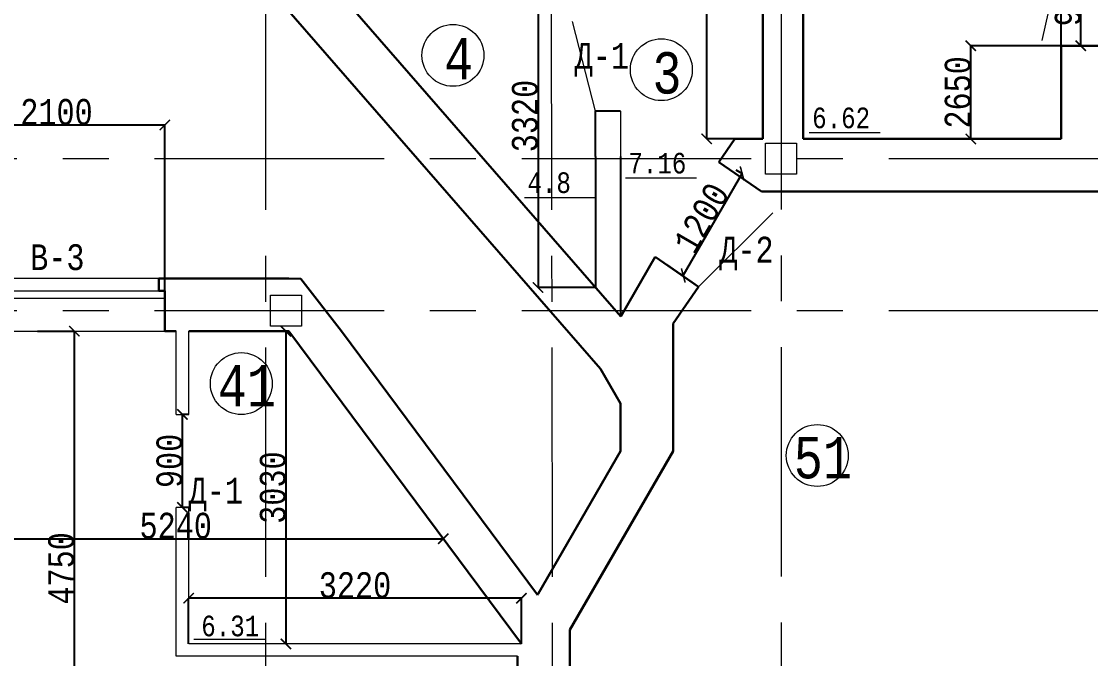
# Model space of a CAD drawing. Header units: millimetres. Extents: x -689206 to 4969298, y -1019800 to 703299.
# Drawn here: x 758326 to 768684, y -900608 to -894434 of the extents above; entities that cross this region are included whole.
import ezdxf

# ---------------------------------------------------------------- set-up
doc = ezdxf.new("R2010")
doc.units = ezdxf.units.MM
doc.linetypes.add('JIS_02_4.0', pattern=[5.5, 4, -1.5])
doc.linetypes.add('осеваяX2', pattern=[101.6, 63.5, -12.7, 12.7, -12.7])
for name, color, linetype, lineweight in [('несущие', 7, 'Continuous', 30), ('ОКНА', 250, 'Continuous', 20), ('ПЕРЕГОРОДКИ', 252, 'Continuous', 9), ('РАЗМЕРЫ', 7, 'Continuous', 9), ('сваи', 7, 'JIS_02_4.0', 30), ('стены', 7, 'Continuous', 20)]:
    doc.layers.add(name, color=color, linetype=linetype, lineweight=lineweight)
doc.layers.add('четотам', color=7, linetype='Continuous')
doc.styles.add('Аннотативный', font='isocteur.ttf', dxfattribs={"width": 0.7, "height": 250})
doc.dimstyles.new('Аннотативный', dxfattribs={"dimscale": 0, "dimtxt": 250, "dimasz": 100, "dimexe": 1.25, "dimexo": 0.625, "dimtad": 1, "dimdec": 0, "dimtxsty": 'Аннотативный', "dimblk": 'ARCHTICK', "dimcen": 2.5, "dimadec": 0, "dimazin": 0, "dimtfac": 1, "dimtdec": 0, "dimtmove": 0, "dimatfit": 3, "dimfxl": 1, "dimarcsym": 0})

# ---------------------------------------------------------------- blocks, each defined once
blk = doc.blocks.new('_ArchTick')
at = {"color": 0, "linetype": 'ByBlock', "const_width": 0.15}
blk.add_lwpolyline([(-0.5, -0.5), (0.5, 0.5)], dxfattribs=at)
blk = doc.blocks.new('*D4562')
at = {"layer": 'Defpoints', "color": 0, "lineweight": 5, "transparency": 16777216}
for p in [(758481, -897436), (758839, -897436), (758481, -902186)]:
    blk.add_point(p, dxfattribs=at)
at = {"layer": 'ПЕРЕГОРОДКИ', "color": 0, "lineweight": -2, "transparency": 16777216}
for p, q in [((758482, -897436), (758840, -897436)), ((758839, -902186), (758839, -897436)), ((758482, -902186), (758840, -902186))]:
    blk.add_line(p, q, dxfattribs=at)
at = {"layer": 'ПЕРЕГОРОДКИ', "color": 0, "lineweight": -2, "transparency": 16777216, "xscale": 100, "yscale": 100, "zscale": 100}
for p, rotation in [((758839, -897436), 90), ((758839, -902186), 270)]:
    blk.add_blockref('_ArchTick', p, dxfattribs=dict(at, rotation=rotation))
at = {"layer": 'ПЕРЕГОРОДКИ', "color": 0, "lineweight": 5, "transparency": 16777216, "insert": (758713, -899734), "char_height": 250, "attachment_point": 5, "rotation": 90, "style": 'Аннотативный'}
blk.add_mtext('4750', dxfattribs=at)
blk = doc.blocks.new('*D4563')
at = {"layer": 'Defpoints', "color": 0, "lineweight": 5, "transparency": 16777216}
for p in [(768399, -893763), (765899, -895573), (768399, -895573)]:
    blk.add_point(p, dxfattribs=at)
at = {"layer": 'ПЕРЕГОРОДКИ', "color": 0, "lineweight": -2, "transparency": 16777216}
for p, q in [((765899, -895573), (765899, -893762)), ((765899, -893763), (768399, -893763)), ((768399, -895573), (768399, -893762))]:
    blk.add_line(p, q, dxfattribs=at)
at = {"layer": 'ПЕРЕГОРОДКИ', "color": 0, "lineweight": -2, "transparency": 16777216, "xscale": 100, "yscale": 100, "zscale": 100, "rotation": 180}
blk.add_blockref('_ArchTick', (765899, -893763), dxfattribs=at)
at = {"layer": 'ПЕРЕГОРОДКИ', "color": 0, "lineweight": -2, "transparency": 16777216, "xscale": 100, "yscale": 100, "zscale": 100}
blk.add_blockref('_ArchTick', (768399, -893763), dxfattribs=at)
at = {"layer": 'ПЕРЕГОРОДКИ', "color": 0, "lineweight": 5, "transparency": 16777216, "insert": (767149, -893638), "char_height": 250, "attachment_point": 5, "style": 'Аннотативный'}
blk.add_mtext('2500', dxfattribs=at)
blk = doc.blocks.new('*D4564')
at = {"layer": 'Defpoints', "color": 0, "lineweight": 5, "transparency": 16777216}
for p in [(767523, -894670), (768399, -894670), (768399, -895573)]:
    blk.add_point(p, dxfattribs=at)
at = {"layer": 'ПЕРЕГОРОДКИ', "color": 0, "lineweight": -2, "transparency": 16777216}
for p, q in [((768399, -894670), (767522, -894670)), ((767523, -895573), (767523, -894670)), ((768399, -895573), (767522, -895573))]:
    blk.add_line(p, q, dxfattribs=at)
at = {"layer": 'ПЕРЕГОРОДКИ', "color": 0, "lineweight": -2, "transparency": 16777216, "xscale": 100, "yscale": 100, "zscale": 100}
for p, rotation in [((767523, -894670), 90), ((767523, -895573), 270)]:
    blk.add_blockref('_ArchTick', p, dxfattribs=dict(at, rotation=rotation))
at = {"layer": 'ПЕРЕГОРОДКИ', "color": 0, "lineweight": 5, "transparency": 16777216, "insert": (767398, -895122), "char_height": 250, "attachment_point": 5, "rotation": 90, "style": 'Аннотативный'}
blk.add_mtext('2650', dxfattribs=at)
blk = doc.blocks.new('*D4618')
at = {"layer": 'Defpoints', "color": 0, "linetype": 'ByBlock', "lineweight": 5, "transparency": 16777216}
for p in [(762413, -899447), (762413, -899447), (757230, -899532)]:
    blk.add_point(p, dxfattribs=at)
at = {"layer": 'РАЗМЕРЫ', "color": 0, "linetype": 'ByBlock', "lineweight": -2, "transparency": 16777216}
for p, q in [((757230, -899532), (757230, -899446)), ((757230, -899447), (762413, -899447)), ((762413, -899447), (762413, -899446))]:
    blk.add_line(p, q, dxfattribs=at)
at = {"layer": 'РАЗМЕРЫ', "color": 0, "linetype": 'ByBlock', "lineweight": -2, "transparency": 16777216, "xscale": 100, "yscale": 100, "zscale": 100, "rotation": 180}
blk.add_blockref('_ArchTick', (757230, -899447), dxfattribs=at)
at = {"layer": 'РАЗМЕРЫ', "color": 0, "linetype": 'ByBlock', "lineweight": -2, "transparency": 16777216, "xscale": 100, "yscale": 100, "zscale": 100}
blk.add_blockref('_ArchTick', (762413, -899447), dxfattribs=at)
at = {"layer": 'РАЗМЕРЫ', "color": 0, "linetype": 'ByBlock', "lineweight": 5, "transparency": 16777216, "insert": (759821, -899322), "char_height": 250, "attachment_point": 5, "style": 'Аннотативный'}
blk.add_mtext('5240', dxfattribs=at)
blk = doc.blocks.new('*D4619')
at = {"layer": 'Defpoints', "color": 0, "linetype": 'ByBlock', "lineweight": 5, "transparency": 16777216}
for p in [(768589, -893770), (768589, -893770), (768589, -894670)]:
    blk.add_point(p, dxfattribs=at)
at = {"layer": 'РАЗМЕРЫ', "color": 0, "linetype": 'ByBlock', "lineweight": -2, "transparency": 16777216}
for p, q in [((768589, -894670), (768589, -893770)), ((768590, -893770), (768590, -893770)), ((768590, -894670), (768590, -894670))]:
    blk.add_line(p, q, dxfattribs=at)
at = {"layer": 'РАЗМЕРЫ', "color": 0, "linetype": 'ByBlock', "lineweight": -2, "transparency": 16777216, "xscale": 100, "yscale": 100, "zscale": 100}
for p, rotation in [((768589, -893770), 90), ((768589, -894670), 270)]:
    blk.add_blockref('_ArchTick', p, dxfattribs=dict(at, rotation=rotation))
at = {"layer": 'РАЗМЕРЫ', "color": 0, "linetype": 'ByBlock', "lineweight": 5, "transparency": 16777216, "insert": (768464, -894220), "char_height": 250, "attachment_point": 5, "rotation": 90, "style": 'Аннотативный'}
blk.add_mtext('900', dxfattribs=at)
blk = doc.blocks.new('*D4621')
at = {"layer": 'Defpoints', "color": 0, "linetype": 'ByBlock', "lineweight": 5, "transparency": 16777216}
for p in [(763889, -893689), (763331, -897013), (763889, -897013)]:
    blk.add_point(p, dxfattribs=at)
at = {"layer": 'РАЗМЕРЫ', "color": 0, "linetype": 'ByBlock', "lineweight": -2, "transparency": 16777216}
for p, q in [((763888, -893689), (763329, -893689)), ((763331, -893689), (763331, -897013)), ((763888, -897013), (763329, -897013))]:
    blk.add_line(p, q, dxfattribs=at)
at = {"layer": 'РАЗМЕРЫ', "color": 0, "linetype": 'ByBlock', "lineweight": -2, "transparency": 16777216, "xscale": 100, "yscale": 100, "zscale": 100}
for p, rotation in [((763331, -893689), 90), ((763331, -897013), 270)]:
    blk.add_blockref('_ArchTick', p, dxfattribs=dict(at, rotation=rotation))
at = {"layer": 'РАЗМЕРЫ', "color": 0, "linetype": 'ByBlock', "lineweight": 5, "transparency": 16777216, "insert": (763205, -895351), "char_height": 250, "attachment_point": 5, "rotation": 90, "style": 'Аннотативный'}
blk.add_mtext('3320', dxfattribs=at)
blk = doc.blocks.new('*D4625')
at = {"layer": 'Defpoints', "color": 0, "linetype": 'ByBlock', "lineweight": 5, "transparency": 16777216}
for p in [(764965, -891244), (765509, -891244), (765509, -895573)]:
    blk.add_point(p, dxfattribs=at)
at = {"layer": 'РАЗМЕРЫ', "color": 0, "linetype": 'ByBlock', "lineweight": -2, "transparency": 16777216}
for p, q in [((765509, -891244), (764964, -891244)), ((764965, -895573), (764965, -891244)), ((765509, -895573), (764964, -895573))]:
    blk.add_line(p, q, dxfattribs=at)
at = {"layer": 'РАЗМЕРЫ', "color": 0, "linetype": 'ByBlock', "lineweight": -2, "transparency": 16777216, "xscale": 100, "yscale": 100, "zscale": 100}
for p, rotation in [((764965, -891244), 90), ((764965, -895573), 270)]:
    blk.add_blockref('_ArchTick', p, dxfattribs=dict(at, rotation=rotation))
at = {"layer": 'РАЗМЕРЫ', "color": 0, "linetype": 'ByBlock', "lineweight": 5, "transparency": 16777216, "insert": (764840, -893409), "char_height": 250, "attachment_point": 5, "rotation": 90, "style": 'Аннотативный'}
blk.add_mtext('4330', dxfattribs=at)
blk = doc.blocks.new('*D4611')
at = {"layer": 'Defpoints', "color": 0, "lineweight": 5, "ltscale": 15000, "transparency": 16777216}
for p in [(759886, -898243), (759946, -898243), (759946, -899143)]:
    blk.add_point(p, dxfattribs=at)
at = {"layer": 'сваи', "color": 0, "lineweight": -2, "ltscale": 15000, "transparency": 16777216}
for p, q in [((759946, -898243), (759885, -898243)), ((759886, -899143), (759886, -898243)), ((759946, -899143), (759885, -899143))]:
    blk.add_line(p, q, dxfattribs=at)
at = {"layer": 'сваи', "color": 0, "lineweight": -2, "ltscale": 15000, "transparency": 16777216, "xscale": 100, "yscale": 100, "zscale": 100}
for p, rotation in [((759886, -898243), 90), ((759886, -899143), 270)]:
    blk.add_blockref('_ArchTick', p, dxfattribs=dict(at, rotation=rotation))
at = {"layer": 'сваи', "color": 0, "lineweight": 5, "ltscale": 15000, "transparency": 16777216, "insert": (759761, -898693), "char_height": 250, "attachment_point": 5, "rotation": 90, "style": 'Аннотативный'}
blk.add_mtext('900', dxfattribs=at)
blk = doc.blocks.new('*D4612')
at = {"layer": 'Defpoints', "color": 0, "lineweight": 5, "ltscale": 15000, "transparency": 16777216}
for p in [(759946, -900023), (759946, -900466), (763170, -900466)]:
    blk.add_point(p, dxfattribs=at)
at = {"layer": 'сваи', "color": 0, "lineweight": -2, "ltscale": 15000, "transparency": 16777216}
for p, q in [((759946, -900465), (759946, -900022)), ((763170, -900023), (759946, -900023)), ((763170, -900465), (763170, -900022))]:
    blk.add_line(p, q, dxfattribs=at)
at = {"layer": 'сваи', "color": 0, "lineweight": -2, "ltscale": 15000, "transparency": 16777216, "xscale": 100, "yscale": 100, "zscale": 100, "rotation": 180}
blk.add_blockref('_ArchTick', (759946, -900023), dxfattribs=at)
at = {"layer": 'сваи', "color": 0, "lineweight": -2, "ltscale": 15000, "transparency": 16777216, "xscale": 100, "yscale": 100, "zscale": 100}
blk.add_blockref('_ArchTick', (763170, -900023), dxfattribs=at)
at = {"layer": 'сваи', "color": 0, "lineweight": 5, "ltscale": 15000, "transparency": 16777216, "insert": (761558, -899898), "char_height": 250, "attachment_point": 5, "style": 'Аннотативный'}
blk.add_mtext('3220', dxfattribs=at)
blk = doc.blocks.new('*D4613')
at = {"layer": 'Defpoints', "color": 0, "lineweight": 5, "ltscale": 15000, "transparency": 16777216}
for p in [(760889, -897436), (760889, -900466), (760889, -900466)]:
    blk.add_point(p, dxfattribs=at)
at = {"layer": 'сваи', "color": 0, "lineweight": -2, "ltscale": 15000, "transparency": 16777216}
for p, q in [((760889, -897436), (760889, -900466)), ((760890, -897436), (760890, -897436)), ((760890, -900466), (760890, -900466))]:
    blk.add_line(p, q, dxfattribs=at)
at = {"layer": 'сваи', "color": 0, "lineweight": -2, "ltscale": 15000, "transparency": 16777216, "xscale": 100, "yscale": 100, "zscale": 100}
for p, rotation in [((760889, -897436), 90), ((760889, -900466), 270)]:
    blk.add_blockref('_ArchTick', p, dxfattribs=dict(at, rotation=rotation))
at = {"layer": 'сваи', "color": 0, "lineweight": 5, "ltscale": 15000, "transparency": 16777216, "insert": (760763, -898951), "char_height": 250, "attachment_point": 5, "rotation": 90, "style": 'Аннотативный'}
blk.add_mtext('3030', dxfattribs=at)
blk = doc.blocks.new('*D4664')
at = {"layer": 'Defpoints', "color": 0, "linetype": 'ByBlock', "lineweight": 5, "ltscale": 35, "transparency": 16777216}
for p in [(765247, -895872), (765308, -895907), (764676, -896860)]:
    blk.add_point(p, dxfattribs=at)
at = {"layer": 'РАЗМЕРЫ', "color": 0, "linetype": 'ByBlock', "lineweight": -2, "ltscale": 35, "transparency": 16777216}
for p, q in [((765247, -895872), (765309, -895908)), ((764738, -896896), (765308, -895907)), ((764677, -896860), (764739, -896896))]:
    blk.add_line(p, q, dxfattribs=at)
at = {"layer": 'РАЗМЕРЫ', "color": 0, "linetype": 'ByBlock', "lineweight": -2, "ltscale": 35, "transparency": 16777216, "xscale": 100, "yscale": 100, "zscale": 100}
for p, rotation in [((765308, -895907), 59.99999999999941), ((764738, -896896), 239.9999999999994)]:
    blk.add_blockref('_ArchTick', p, dxfattribs=dict(at, rotation=rotation))
at = {"layer": 'РАЗМЕРЫ', "color": 0, "linetype": 'ByBlock', "lineweight": 5, "ltscale": 35, "transparency": 16777216, "insert": (764914, -896339), "char_height": 250, "attachment_point": 5, "rotation": 60, "style": 'Аннотативный'}
blk.add_mtext('1200', dxfattribs=at)
blk = doc.blocks.new('*D4661')
at = {"layer": 'Defpoints', "color": 0, "lineweight": 5, "ltscale": 35, "transparency": 16777216}
for p in [(757616, -895438), (757616, -897436), (759716, -897436)]:
    blk.add_point(p, dxfattribs=at)
at = {"layer": 'РАЗМЕРЫ', "color": 0, "lineweight": -2, "ltscale": 35, "transparency": 16777216}
for p, q in [((757616, -897435), (757616, -895437)), ((759716, -895438), (757616, -895438)), ((759716, -897435), (759716, -895437))]:
    blk.add_line(p, q, dxfattribs=at)
at = {"layer": 'РАЗМЕРЫ', "color": 0, "lineweight": -2, "ltscale": 35, "transparency": 16777216, "xscale": 100, "yscale": 100, "zscale": 100, "rotation": 180}
blk.add_blockref('_ArchTick', (757616, -895438), dxfattribs=at)
at = {"layer": 'РАЗМЕРЫ', "color": 0, "lineweight": -2, "ltscale": 35, "transparency": 16777216, "xscale": 100, "yscale": 100, "zscale": 100}
blk.add_blockref('_ArchTick', (759716, -895438), dxfattribs=at)
at = {"layer": 'РАЗМЕРЫ', "color": 0, "lineweight": 0, "ltscale": 35, "transparency": 16777216, "insert": (758666, -895313), "char_height": 250, "attachment_point": 5, "style": 'Аннотативный'}
blk.add_mtext('2100', dxfattribs=at)

msp = doc.modelspace()

# ---------------------------------------------------------------- linework, layer by layer
at = {"layer": 'несущие', "color": 0}
for p, q in [((768399.2, -894923.8), (768399.2, -895573.2)), ((765413.8, -895573.2), (765509.2, -895573.2)), ((765899.2, -895573.2), (768399.2, -895573.2)), ((765496.4, -896083.2), (768857.9, -896083.2)), ((764886, -897004.8), (764574.2, -896789.7)), ((759656.4, -896925.8), (760917.9, -896925.8)), ((760917.9, -896925.8), (761033.4, -896928.2)), ((761427.9, -897435.8), (761033.4, -896928.2)), ((764639.1, -897362.5), (764886, -897004.8)), ((759716.4, -897045.8), (759716.4, -897435.8)), ((759826.4, -897435.8), (759716.4, -897435.8)), ((760917.9, -897435.8), (759946.4, -897435.8)), ((760245.9, -897435.8), (760917.9, -897435.8)), ((763169.9, -900465.8), (760917.9, -897435.8)), ((763326, -899989.7), (761427.9, -897435.8)), ((763332.2, -899979.1), (763326, -899989.7))]:
    msp.add_line(p, q, dxfattribs=at)
at = {"layer": 'ОКНА', "color": 0, "lineweight": 13}
for p, q in [((759656.4, -896925.8), (757676.4, -896925.8)), ((757616.4, -897435.8), (759716.4, -897435.8))]:
    msp.add_line(p, q, dxfattribs=at)
at = {"layer": 'ОКНА', "lineweight": 13}
for p, q in [((757616.4, -897115.8), (759716.4, -897115.8)), ((757676.4, -897045.8), (759656.4, -897045.8))]:
    msp.add_line(p, q, dxfattribs=at)
at = {"layer": 'РАЗМЕРЫ', "linetype": 'осеваяX2', "lineweight": 5, "ltscale": 35}
for p, q in [((765685.2, -883366.8), (765685.2, -933208.1)), ((763441.2, -883370.4), (763521.3, -933208.1))]:
    msp.add_line(p, q, dxfattribs=at)
at = {"layer": 'РАЗМЕРЫ', "linetype": 'ByBlock', "lineweight": 9}
for p, q in [((768399.2, -893770.4), (768211.5, -894618.3)), ((763889.1, -895305.2), (763663.5, -894435.1))]:
    msp.add_line(p, q, dxfattribs=at)
at = {"layer": 'РАЗМЕРЫ', "linetype": 'ByBlock', "lineweight": 30}
msp.add_line((768399.2, -894670.4), (768779.2, -894670.4), dxfattribs=at)
at = {"layer": 'РАЗМЕРЫ', "linetype": 'ByBlock', "lineweight": 25}
msp.add_line((764129.1, -895305.2), (763889.1, -895305.2), dxfattribs=at)
at = {"layer": 'РАЗМЕРЫ', "linetype": 'ByBlock', "lineweight": 30, "ltscale": 35}
for p, q in [((765081.8, -895797.1), (765236.3, -895573.2)), ((765236.3, -895573.2), (765413.8, -895573.2)), ((765496.4, -896083.2), (765081.8, -895797.1)), ((764466.2, -896715.1), (764132.7, -897292.8)), ((764886, -897004.8), (764466.2, -896715.1))]:
    msp.add_line(p, q, dxfattribs=at)
at = {"layer": 'РАЗМЕРЫ'}
for p, q in [((765957.4, -895511.9), (766646.7, -895511.9)), ((764177, -895950.5), (764866.3, -895950.5)), ((763198.8, -896139.6), (763888, -896139.6)), ((759994.9, -900418.6), (760684.1, -900418.6))]:
    msp.add_line(p, q, dxfattribs=at)
at = {"layer": 'РАЗМЕРЫ', "linetype": 'ByBlock', "lineweight": 5, "ltscale": 35}
msp.add_line((764886, -897004.8), (765606.4, -896290.4), dxfattribs=at)
at = {"layer": 'РАЗМЕРЫ', "lineweight": 30}
for p, q in [((759656.4, -897045.8), (759656.4, -896925.8)), ((759716.4, -897045.8), (759656.4, -897045.8)), ((763934.7, -897800), (764129.1, -898136.7))]:
    msp.add_line(p, q, dxfattribs=at)
at = {"layer": 'сваи', "lineweight": 13, "ltscale": 15000}
for p, q in [((759826.4, -898243.5), (759826.4, -897435.8)), ((759946.4, -898243.5), (759946.4, -897435.8)), ((759826.4, -898243.5), (759946.4, -898243.5)), ((759826.4, -900585.8), (759826.4, -899143.5)), ((759946.4, -899143.5), (759826.4, -899143.5)), ((759946.4, -900465.8), (759946.4, -899143.5)), ((763169.9, -900465.8), (759946.4, -900465.8)), ((763131.8, -900585.8), (759826.4, -900585.8))]:
    msp.add_line(p, q, dxfattribs=at)
at = {"layer": 'стены', "linetype": 'осеваяX2', "lineweight": 5, "ltscale": 35}
for p, q in [((760689.1, -883370.4), (760689.1, -933208.1)), ((741836.4, -895763.2), (808889.1, -895763.2)), ((741836.4, -897235.8), (808889.1, -897235.8))]:
    msp.add_line(p, q, dxfattribs=at)
at = {"layer": 'стены', "lineweight": 30}
for p, q in [((765509.2, -895573.2), (765509.2, -891243.8)), ((765899.2, -895573.2), (765899.2, -892923.8)), ((760993.6, -893688.8), (764132.7, -897292.8)), ((760634.1, -894010.5), (763934.7, -897800)), ((768399.2, -894923.8), (768399.2, -894670.4)), ((764639.1, -897362.5), (764886, -897004.8)), ((764639.1, -897798.7), (764639.1, -897362.5)), ((764639.1, -898598.7), (764639.1, -897798.7)), ((764129.1, -898136.7), (764129.1, -898598.7)), ((764129.1, -898598.7), (763332.2, -899979.1)), ((763639.1, -900330.8), (764639.1, -898598.7)), ((763639.1, -900585.8), (763639.1, -900330.8)), ((763131.8, -900685.8), (763131.8, -900585.8)), ((763639.1, -900585.8), (763639.1, -900685.8))]:
    msp.add_line(p, q, dxfattribs=at)
at = {"layer": 'стены'}
for p, q in [((765899.2, -893975.1), (765899.2, -895573.2)), ((764129.1, -895305.2), (764129.1, -895743.8)), ((764886, -897004.8), (764639.1, -897362.5)), ((764886, -897004.8), (764639.1, -897362.5)), ((764129.1, -898598.7), (763629.1, -899464.8)), ((764639.1, -898598.7), (764139.1, -899464.8))]:
    msp.add_line(p, q, dxfattribs=at)
at = {"layer": 'стены', "lineweight": 25}
for p, q in [((763889.1, -895743.8), (763889.1, -895305.2)), ((763889.1, -895743.8), (763889.1, -897008.7)), ((764129.1, -895743.8), (764129.1, -897289.9))]:
    msp.add_line(p, q, dxfattribs=at)
at = {"layer": 'стены', "lineweight": 20}
for points in [[(765535.2, -895613.2), (765835.2, -895613.2), (765835.2, -895913.2), (765535.2, -895913.2)], [(760739.1, -897085.8), (761039.1, -897085.8), (761039.1, -897385.8), (760739.1, -897385.8)]]:
    msp.add_lwpolyline(points, close=True, dxfattribs=at)
at = {"layer": 'четотам', "lineweight": 13}
for centre in [(762506.7, -894763.3), (764525.4, -894902.1), (760456.4, -897943.5), (766036.3, -898640.3)]:
    msp.add_circle(centre, 300, dxfattribs=at)

# ---------------------------------------------------------------- texts
at = {"layer": 'РАЗМЕРЫ', "lineweight": 13, "ltscale": 150, "char_height": 401.1, "width": 1460, "attachment_point": 1, "style": 'Аннотативный'}
for s, insert in [('4', (762420.9, -894593.6)), ('3', (764439.6, -894732.4)), ('41', (760228.4, -897763.6)), ('51', (765808.3, -898460.4))]:
    msp.add_mtext(s, dxfattribs=dict(at, insert=insert))
at = {"layer": 'РАЗМЕРЫ', "lineweight": 20, "ltscale": 150, "char_height": 250, "width": 922.913, "attachment_point": 1, "style": 'Аннотативный'}
for s, insert in [('Д-1', (763686.4, -894642.9)), ('Д-2', (765086.5, -896520.9)), ('В-3', (758410.9, -896593.8)), ('Д-1', (759946.4, -898856))]:
    msp.add_mtext(s, dxfattribs=dict(at, insert=insert))
at = {"layer": 'РАЗМЕРЫ', "char_height": 200, "width": 656.117, "attachment_point": 1, "style": 'Аннотативный'}
for s, insert in [('6.62', (765986.7, -895269.1)), ('7.16', (764206.3, -895707.7)), ('4.8', (763228.1, -895896.8)), ('6.31', (760068.5, -900191.6))]:
    msp.add_mtext(s, dxfattribs=dict(at, insert=insert))

# ---------------------------------------------------------------- dimensions: what is measured, and where the dimension line sits
at = {"layer": 'ПЕРЕГОРОДКИ', "color": 18, "lineweight": 5, "true_color": 0x000000}
for base, p1, p2, angle, picture, middle in [((768399.2, -893763.5), (765899.2, -895573.2), (768399.2, -895573.2), 0, '*D4563', (767149.2, -893763.5)), ((758838.7, -897435.8), (758481.3, -902185.8), (758481.3, -897435.8), 90, '*D4562', (758838.7, -899734))]:
    dim = msp.add_linear_dim(base=base, p1=p1, p2=p2, angle=angle, dimstyle='Аннотативный', dxfattribs=at)
    dim.commit()
    dim.dimension.update_dxf_attribs({"geometry": picture, "text_midpoint": middle, "dimtype": 161})
dim = msp.add_aligned_dim(p1=(768399.2, -895573.2), p2=(768399.2, -894670.4), distance=876, text='2650', dimstyle='Аннотативный', dxfattribs=at)
dim.commit()
dim.dimension.update_dxf_attribs({"geometry": '*D4564', "text_midpoint": (767397.6, -895121.8)})
at = {"layer": 'РАЗМЕРЫ', "linetype": 'ByBlock', "lineweight": 5}
for base, p1, p2, text, picture, middle in [((764965.3, -891243.8), (765509.2, -895573.2), (765509.2, -891243.8), '4330', '*D4625', (764839.7, -893408.5)), ((763330.6, -897013.2), (763889.1, -893688.8), (763889.1, -897013.2), '3320', '*D4621', (763205, -895351))]:
    dim = msp.add_linear_dim(base=base, p1=p1, p2=p2, angle=90, text=text, dimstyle='Аннотативный', dxfattribs=at)
    dim.commit()
    dim.dimension.update_dxf_attribs({"geometry": picture, "text_midpoint": middle})
dim = msp.add_linear_dim(base=(768589.2, -893770.4), p1=(768589.2, -894670.4), p2=(768589.2, -893770.4), angle=90, dimstyle='Аннотативный', dxfattribs=at)
dim.commit()
dim.dimension.update_dxf_attribs({"geometry": '*D4619', "text_midpoint": (768463.5, -894220.4)})
at = {"layer": 'РАЗМЕРЫ', "lineweight": 0, "ltscale": 35}
dim = msp.add_linear_dim(base=(757616.4, -895438.1), p1=(759716.4, -897435.8), p2=(757616.4, -897435.8), dimstyle='Аннотативный', dxfattribs=at)
dim.commit()
dim.dimension.update_dxf_attribs({"geometry": '*D4661', "text_midpoint": (758666.4, -895312.5)})
at = {"layer": 'РАЗМЕРЫ', "linetype": 'ByBlock', "lineweight": 5, "ltscale": 35}
dim = msp.add_aligned_dim(p1=(764676.1, -896860), p2=(765246.7, -895871.6), distance=-71.1, text='1200', dimstyle='Аннотативный', dxfattribs=at)
dim.commit()
dim.dimension.update_dxf_attribs({"geometry": '*D4664', "text_midpoint": (764914.2, -896338.5)})
at = {"layer": 'РАЗМЕРЫ', "linetype": 'ByBlock', "lineweight": 5}
dim = msp.add_linear_dim(base=(762413, -899447.3), p1=(757229.8, -899532.4), p2=(762413, -899447.3), text='5240', dimstyle='Аннотативный', dxfattribs=at)
dim.commit()
dim.dimension.update_dxf_attribs({"geometry": '*D4618', "text_midpoint": (759821.4, -899321.7)})
at = {"layer": 'сваи', "lineweight": 5, "ltscale": 15000}
for base, p1, p2, picture, middle in [((760889.1, -900465.8), (760889.1, -897435.8), (760889.1, -900465.8), '*D4613', (760763.5, -898950.8)), ((759886.4, -898243.5), (759946.4, -899143.5), (759946.4, -898243.5), '*D4611', (759760.8, -898693.5))]:
    dim = msp.add_linear_dim(base=base, p1=p1, p2=p2, angle=90, dimstyle='Аннотативный', dxfattribs=at)
    dim.commit()
    dim.dimension.update_dxf_attribs({"geometry": picture, "text_midpoint": middle})
dim = msp.add_linear_dim(base=(759946.4, -900023.5), p1=(763169.9, -900465.8), p2=(759946.4, -900465.8), text='3220', dimstyle='Аннотативный', dxfattribs=at)
dim.commit()
dim.dimension.update_dxf_attribs({"geometry": '*D4612', "text_midpoint": (761558.2, -899897.9)})

doc.saveas('drawing.dxf')
